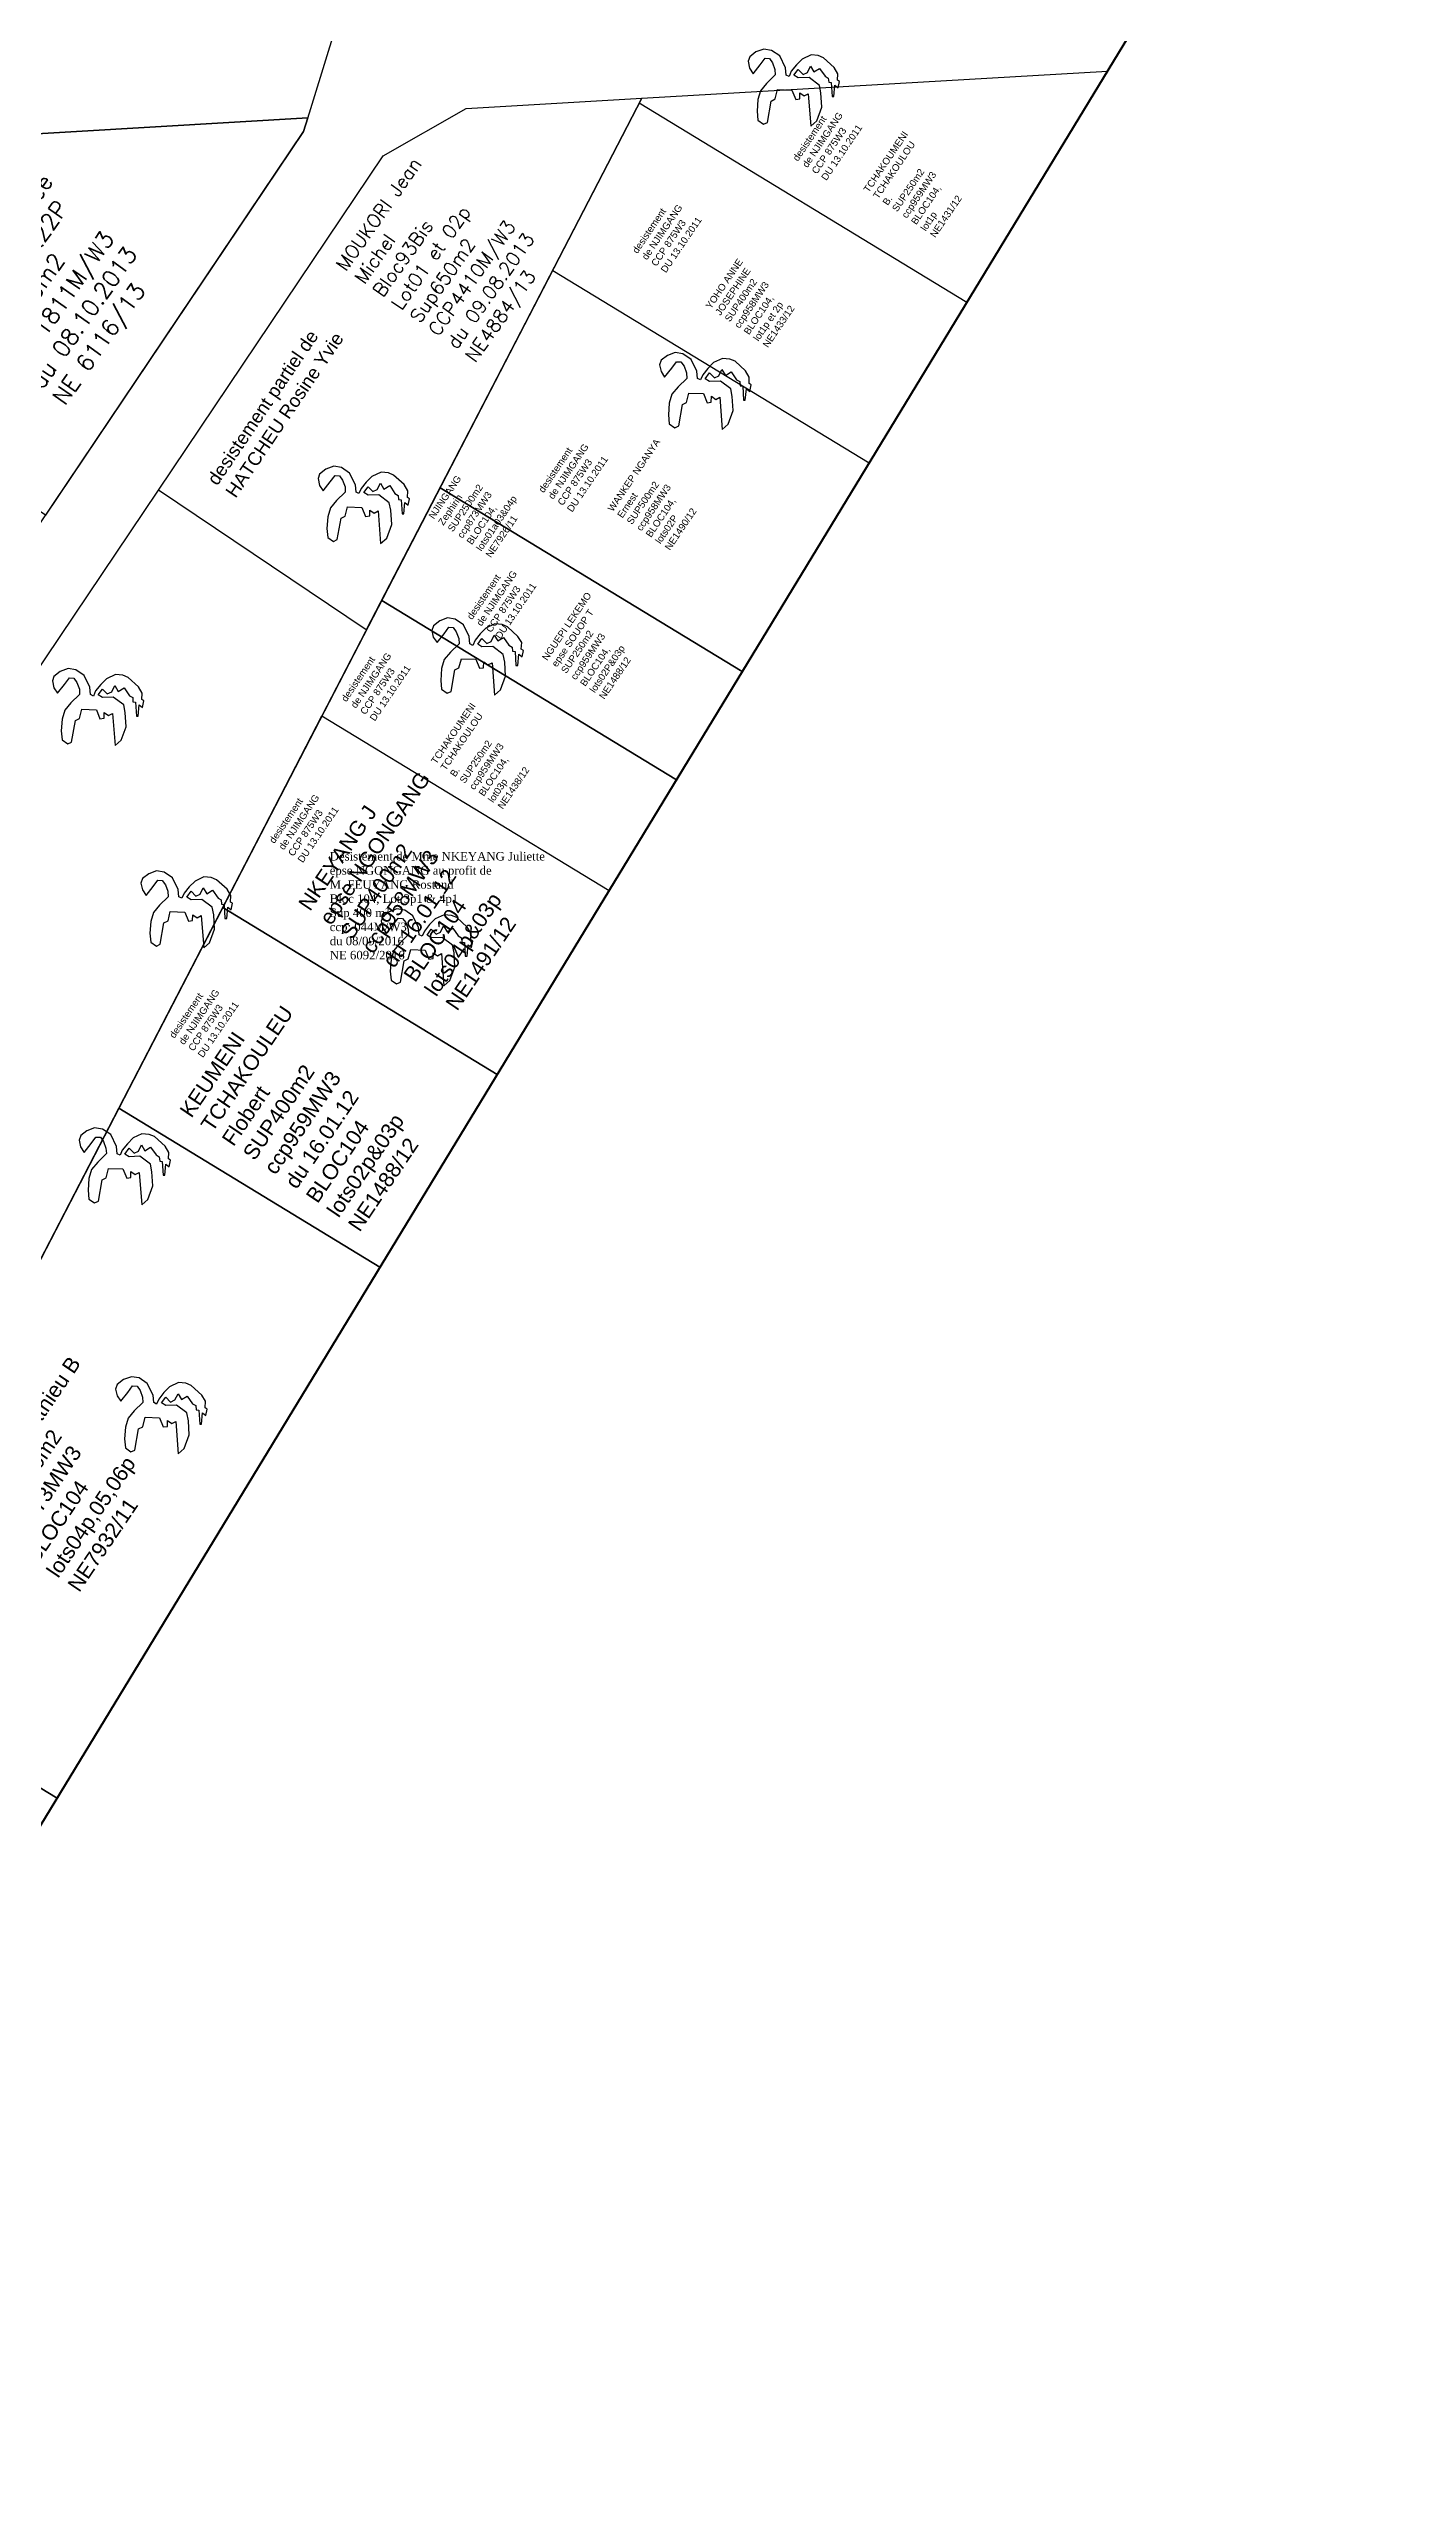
# Model space of a CAD drawing. Header units: millimetres. Extents: x 590121 to 927379, y 438565 to 1441738.
# Drawn here: x 925362.3 to 925464.4, y 1440729.7 to 1440913.9 of the extents above; entities that cross this region are included whole.
import ezdxf

# ---------------------------------------------------------------- set-up
doc = ezdxf.new("R2010")
doc.units = ezdxf.units.MM
doc.header["$LTSCALE"] = 10
doc.layers.add('end maj 26 02 2021', color=30, linetype='Continuous')
doc.styles.add('RomanS', font='romans.shx')
doc.styles.get("Standard").update_dxf_attribs({"font": 'arial.ttf'})

msp = doc.modelspace()

# ---------------------------------------------------------------- linework, layer by layer
at = {"layer": 'end maj 26 02 2021', "color": 7, "linetype": 'ByBlock', "lineweight": 25}
for p, q in [((925430.04, 1441064.81), (925381.46, 1440907.71)), ((925415.02, 1440913.32), (925414.9, 1440912.98)), ((925414.9, 1440912.98), (925415.01, 1440912.47)), ((925415.49, 1440913.68), (925415.02, 1440913.32)), ((925415.28, 1440912.05), (925415.81, 1440912.72)), ((925416.07, 1440913.9), (925415.49, 1440913.68)), ((925415.81, 1440912.72), (925416.17, 1440913.21)), ((925416.66, 1440913.8), (925416.07, 1440913.9)), ((925416.17, 1440913.21), (925416.5, 1440913.19)), ((925416.5, 1440913.19), (925416.74, 1440912.87)), ((925417.28, 1440913.38), (925416.66, 1440913.8)), ((925416.74, 1440912.87), (925416.92, 1440912.37)), ((925417.71, 1440912.5), (925417.28, 1440913.38)), ((925417.76, 1440911.95), (925417.71, 1440912.5)), ((925418.53, 1440912.71), (925418.15, 1440912.23)), ((925418.96, 1440913.14), (925418.53, 1440912.71)), ((925419.63, 1440913.46), (925418.96, 1440913.14)), ((925419.36, 1440912.15), (925419.59, 1440912.62)), ((925419.59, 1440912.62), (925419.85, 1440912.18)), ((925420.18, 1440913.41), (925419.63, 1440913.46)), ((925420.58, 1440913.24), (925420.18, 1440913.41)), ((925421.37, 1440912.52), (925420.58, 1440913.24)), ((925421.65, 1440912.05), (925421.37, 1440912.52)), ((925415.01, 1440912.47), (925415.28, 1440912.05)), ((925415.83, 1440910.77), (925415.63, 1440910.1)), ((925416.29, 1440911.32), (925415.83, 1440910.77)), ((925416.94, 1440911.96), (925416.29, 1440911.32)), ((925416.92, 1440912.37), (925416.94, 1440911.96)), ((925416.93, 1440910.15), (925417.11, 1440910.85)), ((925417.11, 1440910.85), (925418.2, 1440910.81)), ((925417.98, 1440911.84), (925417.76, 1440911.95)), ((925418.15, 1440912.23), (925417.98, 1440911.84)), ((925418.2, 1440910.81), (925418.48, 1440910.12)), ((925418.34, 1440911.93), (925418.66, 1440912.37)), ((925418.66, 1440911.73), (925418.34, 1440911.93)), ((925418.66, 1440912.37), (925419.03, 1440912)), ((925419.48, 1440911.75), (925418.66, 1440911.73)), ((925419.03, 1440912), (925419.36, 1440912.15)), ((925420.26, 1440911.17), (925419.48, 1440911.75)), ((925419.85, 1440912.18), (925420.28, 1440912.45)), ((925420.37, 1440910.6), (925420.26, 1440911.17)), ((925420.28, 1440912.45), (925420.69, 1440911.86)), ((925420.69, 1440911.86), (925420.93, 1440911.72)), ((925420.93, 1440911.72), (925420.96, 1440911.4)), ((925420.96, 1440911.4), (925421.15, 1440911.38)), ((925421.15, 1440911.38), (925421.22, 1440910.33)), ((925421.35, 1440910.33), (925421.43, 1440911.18)), ((925421.43, 1440911.18), (925421.68, 1440910.98)), ((925421.63, 1440911.57), (925421.65, 1440912.05)), ((925421.78, 1440911.47), (925421.63, 1440911.57)), ((925421.68, 1440910.98), (925421.78, 1440911.47)), ((925415.63, 1440910.1), (925415.57, 1440909.22)), ((925415.57, 1440909.22), (925415.63, 1440908.55)), ((925416.35, 1440908.38), (925416.63, 1440909.99)), ((925416.63, 1440909.99), (925416.93, 1440910.15)), ((925418.48, 1440910.12), (925418.78, 1440910.17)), ((925418.78, 1440910.17), (925418.8, 1440910.61)), ((925418.8, 1440910.61), (925419.12, 1440910.38)), ((925419.12, 1440910.38), (925419.42, 1440910.54)), ((925419.42, 1440910.54), (925419.61, 1440908.11)), ((925420.06, 1440908.5), (925420.44, 1440909.53)), ((925420.44, 1440909.53), (925420.37, 1440910.6)), ((925421.22, 1440910.33), (925421.35, 1440910.33)), ((925236.62, 1440900.23), (925381.78, 1440908.73)), ((925282.67, 1440760.79), (925381.46, 1440907.71)), ((925381.46, 1440907.71), (925381.78, 1440908.73)), ((925415.63, 1440908.55), (925416.05, 1440908.25)), ((925416.05, 1440908.25), (925416.35, 1440908.38)), ((925419.61, 1440908.11), (925420.06, 1440908.5)), ((925408.36, 1440890.5), (925408.24, 1440890.16)), ((925408.83, 1440890.86), (925408.36, 1440890.5)), ((925409.41, 1440891.08), (925408.83, 1440890.86)), ((925409.15, 1440889.9), (925409.51, 1440890.39)), ((925410, 1440890.98), (925409.41, 1440891.08)), ((925409.51, 1440890.39), (925409.84, 1440890.37)), ((925410.62, 1440890.56), (925410, 1440890.98)), ((925411.05, 1440889.68), (925410.62, 1440890.56)), ((925412.97, 1440890.64), (925412.3, 1440890.32)), ((925413.52, 1440890.59), (925412.97, 1440890.64)), ((925413.92, 1440890.42), (925413.52, 1440890.59)), ((925414.71, 1440889.71), (925413.92, 1440890.42)), ((925408.24, 1440890.16), (925408.35, 1440889.65)), ((925408.35, 1440889.65), (925408.62, 1440889.23)), ((925408.62, 1440889.23), (925409.15, 1440889.9)), ((925410.29, 1440889.14), (925409.63, 1440888.51)), ((925409.84, 1440890.37), (925410.08, 1440890.05)), ((925410.08, 1440890.05), (925410.26, 1440889.55)), ((925410.26, 1440889.55), (925410.29, 1440889.14)), ((925411.1, 1440889.13), (925411.05, 1440889.68)), ((925411.32, 1440889.02), (925411.1, 1440889.13)), ((925411.49, 1440889.41), (925411.32, 1440889.02)), ((925411.87, 1440889.89), (925411.49, 1440889.41)), ((925411.68, 1440889.11), (925412, 1440889.55)), ((925412, 1440888.91), (925411.68, 1440889.11)), ((925412.3, 1440890.32), (925411.87, 1440889.89)), ((925412, 1440889.55), (925412.37, 1440889.18)), ((925412.82, 1440888.93), (925412, 1440888.91)), ((925412.37, 1440889.18), (925412.7, 1440889.33)), ((925412.7, 1440889.33), (925412.93, 1440889.8)), ((925413.6, 1440888.35), (925412.82, 1440888.93)), ((925412.93, 1440889.8), (925413.19, 1440889.36)), ((925413.19, 1440889.36), (925413.62, 1440889.63)), ((925413.62, 1440889.63), (925414.03, 1440889.04)), ((925414.03, 1440889.04), (925414.27, 1440888.9)), ((925414.27, 1440888.9), (925414.3, 1440888.58)), ((925414.3, 1440888.58), (925414.49, 1440888.56)), ((925414.49, 1440888.56), (925414.56, 1440887.51)), ((925414.99, 1440889.23), (925414.71, 1440889.71)), ((925414.97, 1440888.75), (925414.99, 1440889.23)), ((925415.12, 1440888.65), (925414.97, 1440888.75)), ((925415.02, 1440888.16), (925415.12, 1440888.65)), ((925408.97, 1440887.28), (925408.91, 1440886.4)), ((925409.17, 1440887.95), (925408.97, 1440887.28)), ((925409.63, 1440888.51), (925409.17, 1440887.95)), ((925409.69, 1440885.56), (925409.97, 1440887.17)), ((925409.97, 1440887.17), (925410.27, 1440887.33)), ((925410.27, 1440887.33), (925410.45, 1440888.03)), ((925410.45, 1440888.03), (925411.54, 1440887.99)), ((925411.54, 1440887.99), (925411.82, 1440887.3)), ((925411.82, 1440887.3), (925412.13, 1440887.35)), ((925412.13, 1440887.35), (925412.14, 1440887.79)), ((925412.14, 1440887.79), (925412.46, 1440887.56)), ((925412.46, 1440887.56), (925412.76, 1440887.72)), ((925412.76, 1440887.72), (925412.95, 1440885.29)), ((925413.4, 1440885.69), (925413.78, 1440886.71)), ((925413.71, 1440887.78), (925413.6, 1440888.35)), ((925413.78, 1440886.71), (925413.71, 1440887.78)), ((925414.56, 1440887.51), (925414.69, 1440887.51)), ((925414.69, 1440887.51), (925414.77, 1440888.36)), ((925414.77, 1440888.36), (925415.02, 1440888.16)), ((925408.91, 1440886.4), (925408.97, 1440885.73)), ((925408.97, 1440885.73), (925409.39, 1440885.43)), ((925409.39, 1440885.43), (925409.69, 1440885.56)), ((925412.95, 1440885.29), (925413.4, 1440885.69)), ((925382.67, 1440881.94), (925382.55, 1440881.6)), ((925382.55, 1440881.6), (925382.66, 1440881.09)), ((925383.14, 1440882.31), (925382.67, 1440881.94)), ((925382.93, 1440880.67), (925383.46, 1440881.35)), ((925383.73, 1440882.53), (925383.14, 1440882.31)), ((925383.46, 1440881.35), (925383.83, 1440881.83)), ((925384.31, 1440882.43), (925383.73, 1440882.53)), ((925383.83, 1440881.83), (925384.16, 1440881.81)), ((925384.16, 1440881.81), (925384.39, 1440881.49)), ((925384.93, 1440882.01), (925384.31, 1440882.43)), ((925384.39, 1440881.49), (925384.58, 1440880.99)), ((925385.36, 1440881.13), (925384.93, 1440882.01)), ((925386.18, 1440881.34), (925385.8, 1440880.85)), ((925386.61, 1440881.77), (925386.18, 1440881.34)), ((925387.29, 1440882.08), (925386.61, 1440881.77)), ((925387.01, 1440880.77), (925387.24, 1440881.25)), ((925387.24, 1440881.25), (925387.51, 1440880.81)), ((925387.84, 1440882.03), (925387.29, 1440882.08)), ((925388.23, 1440881.86), (925387.84, 1440882.03)), ((925389.03, 1440881.15), (925388.23, 1440881.86)), ((925382.66, 1440881.09), (925382.93, 1440880.67)), ((925383.49, 1440879.4), (925383.29, 1440878.73)), ((925383.95, 1440879.95), (925383.49, 1440879.4)), ((925384.6, 1440880.59), (925383.95, 1440879.95)), ((925384.58, 1440880.99), (925384.6, 1440880.59)), ((925384.59, 1440878.77), (925384.76, 1440879.47)), ((925384.76, 1440879.47), (925385.85, 1440879.43)), ((925385.41, 1440880.58), (925385.36, 1440881.13)), ((925385.63, 1440880.47), (925385.41, 1440880.58)), ((925385.8, 1440880.85), (925385.63, 1440880.47)), ((925385.85, 1440879.43), (925386.13, 1440878.75)), ((925386, 1440880.55), (925386.32, 1440880.99)), ((925386.32, 1440880.36), (925386, 1440880.55)), ((925386.32, 1440880.99), (925386.68, 1440880.62)), ((925387.13, 1440880.38), (925386.32, 1440880.36)), ((925386.68, 1440880.62), (925387.01, 1440880.77)), ((925387.91, 1440879.79), (925387.13, 1440880.38)), ((925387.51, 1440880.81), (925387.94, 1440881.07)), ((925388.03, 1440879.22), (925387.91, 1440879.79)), ((925387.94, 1440881.07), (925388.34, 1440880.49)), ((925388.34, 1440880.49), (925388.59, 1440880.34)), ((925388.59, 1440880.34), (925388.61, 1440880.03)), ((925388.61, 1440880.03), (925388.81, 1440880)), ((925388.81, 1440880), (925388.87, 1440878.96)), ((925389.01, 1440878.96), (925389.08, 1440879.8)), ((925389.3, 1440880.67), (925389.03, 1440881.15)), ((925389.08, 1440879.8), (925389.34, 1440879.61)), ((925389.28, 1440880.19), (925389.3, 1440880.67)), ((925389.44, 1440880.09), (925389.28, 1440880.19)), ((925389.34, 1440879.61), (925389.44, 1440880.09)), ((925383.29, 1440878.73), (925383.22, 1440877.84)), ((925383.22, 1440877.84), (925383.29, 1440877.17)), ((925384, 1440877.01), (925384.28, 1440878.62)), ((925384.28, 1440878.62), (925384.59, 1440878.77)), ((925386.13, 1440878.75), (925386.44, 1440878.79)), ((925386.44, 1440878.79), (925386.45, 1440879.23)), ((925386.45, 1440879.23), (925386.77, 1440879)), ((925386.77, 1440879), (925387.08, 1440879.17)), ((925387.08, 1440879.17), (925387.26, 1440876.73)), ((925387.72, 1440877.13), (925388.09, 1440878.15)), ((925388.09, 1440878.15), (925388.03, 1440879.22)), ((925388.87, 1440878.96), (925389.01, 1440878.96)), ((925383.29, 1440877.17), (925383.71, 1440876.87)), ((925383.71, 1440876.87), (925384, 1440877.01)), ((925387.26, 1440876.73), (925387.72, 1440877.13)), ((925391.23, 1440870.53), (925391.11, 1440870.19)), ((925391.11, 1440870.19), (925391.22, 1440869.68)), ((925391.71, 1440870.9), (925391.23, 1440870.53)), ((925392.29, 1440871.12), (925391.71, 1440870.9)), ((925392.03, 1440869.94), (925392.39, 1440870.42)), ((925392.87, 1440871.02), (925392.29, 1440871.12)), ((925392.39, 1440870.42), (925392.72, 1440870.4)), ((925392.72, 1440870.4), (925392.95, 1440870.08)), ((925393.49, 1440870.6), (925392.87, 1440871.02)), ((925393.92, 1440869.72), (925393.49, 1440870.6)), ((925395.18, 1440870.36), (925394.75, 1440869.93)), ((925395.85, 1440870.68), (925395.18, 1440870.36)), ((925396.4, 1440870.62), (925395.85, 1440870.68)), ((925396.8, 1440870.46), (925396.4, 1440870.62)), ((925397.59, 1440869.74), (925396.8, 1440870.46)), ((925391.22, 1440869.68), (925391.5, 1440869.27)), ((925391.5, 1440869.27), (925392.03, 1440869.94)), ((925392.51, 1440868.54), (925392.05, 1440867.99)), ((925393.16, 1440869.18), (925392.51, 1440868.54)), ((925392.95, 1440870.08), (925393.14, 1440869.58)), ((925393.14, 1440869.58), (925393.16, 1440869.18)), ((925393.98, 1440869.17), (925393.92, 1440869.72)), ((925394.2, 1440869.06), (925393.98, 1440869.17)), ((925394.36, 1440869.44), (925394.2, 1440869.06)), ((925394.75, 1440869.93), (925394.36, 1440869.44)), ((925394.56, 1440869.14), (925394.88, 1440869.58)), ((925394.88, 1440868.95), (925394.56, 1440869.14)), ((925394.88, 1440869.58), (925395.24, 1440869.21)), ((925395.69, 1440868.97), (925394.88, 1440868.95)), ((925395.24, 1440869.21), (925395.57, 1440869.36)), ((925395.57, 1440869.36), (925395.8, 1440869.84)), ((925396.48, 1440868.38), (925395.69, 1440868.97)), ((925395.8, 1440869.84), (925396.07, 1440869.4)), ((925396.07, 1440869.4), (925396.5, 1440869.66)), ((925396.59, 1440867.81), (925396.48, 1440868.38)), ((925396.5, 1440869.66), (925396.91, 1440869.08)), ((925396.91, 1440869.08), (925397.15, 1440868.93)), ((925397.15, 1440868.93), (925397.17, 1440868.62)), ((925397.17, 1440868.62), (925397.37, 1440868.59)), ((925397.37, 1440868.59), (925397.44, 1440867.55)), ((925397.57, 1440867.55), (925397.65, 1440868.4)), ((925397.87, 1440869.27), (925397.59, 1440869.74)), ((925397.65, 1440868.4), (925397.9, 1440868.2)), ((925397.84, 1440868.78), (925397.87, 1440869.27)), ((925398, 1440868.68), (925397.84, 1440868.78)), ((925397.9, 1440868.2), (925398, 1440868.68)), ((925362.69, 1440866.73), (925362.57, 1440866.39)), ((925363.16, 1440867.09), (925362.69, 1440866.73)), ((925363.75, 1440867.31), (925363.16, 1440867.09)), ((925363.48, 1440866.13), (925363.85, 1440866.62)), ((925364.33, 1440867.21), (925363.75, 1440867.31)), ((925363.85, 1440866.62), (925364.18, 1440866.6)), ((925364.18, 1440866.6), (925364.41, 1440866.28)), ((925364.95, 1440866.8), (925364.33, 1440867.21)), ((925365.38, 1440865.91), (925364.95, 1440866.8)), ((925366.64, 1440866.55), (925366.21, 1440866.12)), ((925367.31, 1440866.87), (925366.64, 1440866.55)), ((925367.86, 1440866.82), (925367.31, 1440866.87)), ((925368.26, 1440866.65), (925367.86, 1440866.82)), ((925369.05, 1440865.94), (925368.26, 1440866.65)), ((925391.85, 1440867.32), (925391.78, 1440866.43)), ((925391.78, 1440866.43), (925391.85, 1440865.76)), ((925392.05, 1440867.99), (925391.85, 1440867.32)), ((925392.57, 1440865.6), (925392.84, 1440867.21)), ((925392.84, 1440867.21), (925393.15, 1440867.36)), ((925393.15, 1440867.36), (925393.33, 1440868.06)), ((925393.33, 1440868.06), (925394.42, 1440868.02)), ((925394.42, 1440868.02), (925394.69, 1440867.34)), ((925394.69, 1440867.34), (925395, 1440867.38)), ((925395, 1440867.38), (925395.01, 1440867.82)), ((925395.01, 1440867.82), (925395.33, 1440867.59)), ((925395.33, 1440867.59), (925395.64, 1440867.76)), ((925395.64, 1440867.76), (925395.83, 1440865.32)), ((925396.28, 1440865.72), (925396.65, 1440866.74)), ((925396.65, 1440866.74), (925396.59, 1440867.81)), ((925397.44, 1440867.55), (925397.57, 1440867.55)), ((925362.57, 1440866.39), (925362.68, 1440865.88)), ((925362.68, 1440865.88), (925362.96, 1440865.46)), ((925362.96, 1440865.46), (925363.48, 1440866.13)), ((925363.97, 1440864.74), (925363.51, 1440864.18)), ((925364.62, 1440865.37), (925363.97, 1440864.74)), ((925364.41, 1440866.28), (925364.6, 1440865.78)), ((925364.6, 1440865.78), (925364.62, 1440865.37)), ((925365.43, 1440865.36), (925365.38, 1440865.91)), ((925365.66, 1440865.25), (925365.43, 1440865.36)), ((925365.82, 1440865.64), (925365.66, 1440865.25)), ((925366.21, 1440866.12), (925365.82, 1440865.64)), ((925366.02, 1440865.34), (925366.34, 1440865.78)), ((925366.34, 1440865.14), (925366.02, 1440865.34)), ((925366.34, 1440865.78), (925366.7, 1440865.41)), ((925367.15, 1440865.16), (925366.34, 1440865.14)), ((925366.7, 1440865.41), (925367.03, 1440865.56)), ((925367.03, 1440865.56), (925367.26, 1440866.04)), ((925367.94, 1440864.58), (925367.15, 1440865.16)), ((925367.26, 1440866.04), (925367.53, 1440865.59)), ((925367.53, 1440865.59), (925367.96, 1440865.86)), ((925367.96, 1440865.86), (925368.37, 1440865.27)), ((925368.37, 1440865.27), (925368.61, 1440865.13)), ((925368.61, 1440865.13), (925368.63, 1440864.81)), ((925368.63, 1440864.81), (925368.83, 1440864.79)), ((925368.83, 1440864.79), (925368.89, 1440863.74)), ((925369.03, 1440863.74), (925369.1, 1440864.59)), ((925369.32, 1440865.46), (925369.05, 1440865.94)), ((925369.1, 1440864.59), (925369.36, 1440864.39)), ((925369.3, 1440864.98), (925369.32, 1440865.46)), ((925369.46, 1440864.88), (925369.3, 1440864.98)), ((925369.36, 1440864.39), (925369.46, 1440864.88)), ((925391.85, 1440865.76), (925392.27, 1440865.47)), ((925392.27, 1440865.47), (925392.57, 1440865.6)), ((925395.83, 1440865.32), (925396.28, 1440865.72)), ((925363.31, 1440863.51), (925363.24, 1440862.63)), ((925363.51, 1440864.18), (925363.31, 1440863.51)), ((925364.02, 1440861.79), (925364.3, 1440863.4)), ((925364.3, 1440863.4), (925364.61, 1440863.56)), ((925364.61, 1440863.56), (925364.78, 1440864.26)), ((925364.78, 1440864.26), (925365.88, 1440864.22)), ((925365.88, 1440864.22), (925366.15, 1440863.53)), ((925366.15, 1440863.53), (925366.46, 1440863.58)), ((925366.46, 1440863.58), (925366.47, 1440864.02)), ((925366.47, 1440864.02), (925366.79, 1440863.79)), ((925366.79, 1440863.79), (925367.1, 1440863.95)), ((925367.1, 1440863.95), (925367.29, 1440861.52)), ((925367.74, 1440861.92), (925368.11, 1440862.94)), ((925368.05, 1440864.01), (925367.94, 1440864.58)), ((925368.11, 1440862.94), (925368.05, 1440864.01)), ((925368.89, 1440863.74), (925369.03, 1440863.74)), ((925363.24, 1440862.63), (925363.31, 1440861.96)), ((925363.31, 1440861.96), (925363.73, 1440861.66)), ((925363.73, 1440861.66), (925364.02, 1440861.79)), ((925367.29, 1440861.52), (925367.74, 1440861.92)), ((925369.82, 1440851.88), (925369.35, 1440851.52)), ((925370.41, 1440852.1), (925369.82, 1440851.88)), ((925370.99, 1440852), (925370.41, 1440852.1)), ((925371.61, 1440851.58), (925370.99, 1440852)), ((925369.35, 1440851.52), (925369.23, 1440851.17)), ((925369.23, 1440851.17), (925369.34, 1440850.67)), ((925369.34, 1440850.67), (925369.62, 1440850.25)), ((925369.62, 1440850.25), (925370.14, 1440850.92)), ((925370.14, 1440850.92), (925370.51, 1440851.41)), ((925370.51, 1440851.41), (925370.84, 1440851.38)), ((925371.28, 1440850.16), (925370.63, 1440849.52)), ((925370.84, 1440851.38), (925371.07, 1440851.06)), ((925371.07, 1440851.06), (925371.26, 1440850.57)), ((925371.26, 1440850.57), (925371.28, 1440850.16)), ((925372.04, 1440850.7), (925371.61, 1440851.58)), ((925372.09, 1440850.15), (925372.04, 1440850.7)), ((925372.31, 1440850.04), (925372.09, 1440850.15)), ((925372.48, 1440850.43), (925372.31, 1440850.04)), ((925372.87, 1440850.91), (925372.48, 1440850.43)), ((925372.68, 1440850.13), (925373, 1440850.57)), ((925373, 1440849.93), (925372.68, 1440850.13)), ((925373.3, 1440851.34), (925372.87, 1440850.91)), ((925373, 1440850.57), (925373.36, 1440850.19)), ((925373.81, 1440849.95), (925373, 1440849.93)), ((925373.97, 1440851.66), (925373.3, 1440851.34)), ((925373.36, 1440850.19), (925373.69, 1440850.35)), ((925373.69, 1440850.35), (925373.92, 1440850.82)), ((925374.6, 1440849.37), (925373.81, 1440849.95)), ((925373.92, 1440850.82), (925374.19, 1440850.38)), ((925374.52, 1440851.6), (925373.97, 1440851.66)), ((925374.19, 1440850.38), (925374.62, 1440850.65)), ((925374.92, 1440851.44), (925374.52, 1440851.6)), ((925374.62, 1440850.65), (925375.03, 1440850.06)), ((925375.71, 1440850.72), (925374.92, 1440851.44)), ((925375.03, 1440850.06), (925375.27, 1440849.92)), ((925375.27, 1440849.92), (925375.29, 1440849.6)), ((925375.98, 1440850.25), (925375.71, 1440850.72)), ((925375.96, 1440849.76), (925375.98, 1440850.25)), ((925369.97, 1440848.3), (925369.9, 1440847.42)), ((925370.17, 1440848.97), (925369.97, 1440848.3)), ((925370.63, 1440849.52), (925370.17, 1440848.97)), ((925370.68, 1440846.58), (925370.96, 1440848.19)), ((925370.96, 1440848.19), (925371.27, 1440848.34)), ((925371.27, 1440848.34), (925371.44, 1440849.05)), ((925371.44, 1440849.05), (925372.54, 1440849)), ((925372.54, 1440849), (925372.81, 1440848.32)), ((925372.81, 1440848.32), (925373.12, 1440848.37)), ((925373.12, 1440848.37), (925373.13, 1440848.81)), ((925373.13, 1440848.81), (925373.45, 1440848.58)), ((925373.45, 1440848.58), (925373.76, 1440848.74)), ((925373.76, 1440848.74), (925373.95, 1440846.31)), ((925374.71, 1440848.8), (925374.6, 1440849.37)), ((925374.77, 1440847.73), (925374.71, 1440848.8)), ((925375.29, 1440849.6), (925375.49, 1440849.58)), ((925375.49, 1440849.58), (925375.55, 1440848.53)), ((925375.55, 1440848.53), (925375.69, 1440848.53)), ((925375.69, 1440848.53), (925375.76, 1440849.38)), ((925375.76, 1440849.38), (925376.02, 1440849.18)), ((925376.12, 1440849.67), (925375.96, 1440849.76)), ((925376.02, 1440849.18), (925376.12, 1440849.67)), ((925387.43, 1440848.66), (925387.31, 1440848.32)), ((925387.31, 1440848.32), (925387.42, 1440847.82)), ((925387.9, 1440849.03), (925387.43, 1440848.66)), ((925387.69, 1440847.4), (925388.22, 1440848.07)), ((925388.48, 1440849.25), (925387.9, 1440849.03)), ((925388.22, 1440848.07), (925388.58, 1440848.55)), ((925389.07, 1440849.15), (925388.48, 1440849.25)), ((925388.58, 1440848.55), (925388.91, 1440848.53)), ((925388.91, 1440848.53), (925389.15, 1440848.21)), ((925389.69, 1440848.73), (925389.07, 1440849.15)), ((925389.15, 1440848.21), (925389.33, 1440847.72)), ((925390.12, 1440847.85), (925389.69, 1440848.73)), ((925390.94, 1440848.06), (925390.56, 1440847.57)), ((925391.37, 1440848.49), (925390.94, 1440848.06)), ((925392.04, 1440848.81), (925391.37, 1440848.49)), ((925392.59, 1440848.75), (925392.04, 1440848.81)), ((925392.99, 1440848.59), (925392.59, 1440848.75)), ((925393.78, 1440847.87), (925392.99, 1440848.59)), ((925369.9, 1440847.42), (925369.97, 1440846.75)), ((925369.97, 1440846.75), (925370.39, 1440846.45)), ((925370.39, 1440846.45), (925370.68, 1440846.58)), ((925373.95, 1440846.31), (925374.4, 1440846.7)), ((925374.4, 1440846.7), (925374.77, 1440847.73)), ((925387.42, 1440847.82), (925387.69, 1440847.4)), ((925388.7, 1440846.67), (925388.24, 1440846.12)), ((925389.35, 1440847.31), (925388.7, 1440846.67)), ((925389.33, 1440847.72), (925389.35, 1440847.31)), ((925389.34, 1440845.49), (925389.52, 1440846.2)), ((925389.52, 1440846.2), (925390.61, 1440846.15)), ((925390.17, 1440847.3), (925390.12, 1440847.85)), ((925390.39, 1440847.19), (925390.17, 1440847.3)), ((925390.56, 1440847.57), (925390.39, 1440847.19)), ((925390.75, 1440847.28), (925391.07, 1440847.72)), ((925391.07, 1440847.08), (925390.75, 1440847.28)), ((925391.07, 1440847.72), (925391.44, 1440847.34)), ((925391.89, 1440847.1), (925391.07, 1440847.08)), ((925391.44, 1440847.34), (925391.77, 1440847.5)), ((925391.77, 1440847.5), (925392, 1440847.97)), ((925392.67, 1440846.52), (925391.89, 1440847.1)), ((925392, 1440847.97), (925392.26, 1440847.53)), ((925392.26, 1440847.53), (925392.69, 1440847.79)), ((925392.78, 1440845.94), (925392.67, 1440846.52)), ((925392.69, 1440847.79), (925393.1, 1440847.21)), ((925393.1, 1440847.21), (925393.34, 1440847.07)), ((925393.34, 1440847.07), (925393.37, 1440846.75)), ((925393.37, 1440846.75), (925393.56, 1440846.73)), ((925393.56, 1440846.73), (925393.63, 1440845.68)), ((925393.76, 1440845.68), (925393.84, 1440846.53)), ((925394.06, 1440847.4), (925393.78, 1440847.87)), ((925393.84, 1440846.53), (925394.09, 1440846.33)), ((925394.04, 1440846.91), (925394.06, 1440847.4)), ((925394.19, 1440846.81), (925394.04, 1440846.91)), ((925394.09, 1440846.33), (925394.19, 1440846.81)), ((925388.04, 1440845.45), (925387.98, 1440844.57)), ((925387.98, 1440844.57), (925388.04, 1440843.89)), ((925388.24, 1440846.12), (925388.04, 1440845.45)), ((925388.76, 1440843.73), (925389.04, 1440845.34)), ((925389.04, 1440845.34), (925389.34, 1440845.49)), ((925390.61, 1440846.15), (925390.89, 1440845.47)), ((925390.89, 1440845.47), (925391.2, 1440845.51)), ((925391.2, 1440845.51), (925391.21, 1440845.95)), ((925391.21, 1440845.95), (925391.53, 1440845.72)), ((925391.53, 1440845.72), (925391.83, 1440845.89)), ((925391.83, 1440845.89), (925392.02, 1440843.45)), ((925392.47, 1440843.85), (925392.85, 1440844.87)), ((925392.85, 1440844.87), (925392.78, 1440845.94)), ((925393.63, 1440845.68), (925393.76, 1440845.68)), ((925388.04, 1440843.89), (925388.46, 1440843.6)), ((925388.46, 1440843.6), (925388.76, 1440843.73)), ((925392.02, 1440843.45), (925392.47, 1440843.85)), ((925364.7, 1440832.2), (925364.58, 1440831.86)), ((925364.58, 1440831.86), (925364.69, 1440831.35)), ((925365.17, 1440832.56), (925364.7, 1440832.2)), ((925364.96, 1440830.93), (925365.49, 1440831.6)), ((925365.75, 1440832.78), (925365.17, 1440832.56)), ((925365.49, 1440831.6), (925365.85, 1440832.09)), ((925366.34, 1440832.68), (925365.75, 1440832.78)), ((925365.85, 1440832.09), (925366.18, 1440832.07)), ((925366.18, 1440832.07), (925366.42, 1440831.75)), ((925366.96, 1440832.27), (925366.34, 1440832.68)), ((925366.42, 1440831.75), (925366.6, 1440831.25)), ((925367.39, 1440831.38), (925366.96, 1440832.27)), ((925368.21, 1440831.59), (925367.83, 1440831.11)), ((925368.64, 1440832.02), (925368.21, 1440831.59)), ((925369.31, 1440832.34), (925368.64, 1440832.02)), ((925369.04, 1440831.03), (925369.27, 1440831.51)), ((925369.27, 1440831.51), (925369.53, 1440831.06)), ((925369.86, 1440832.29), (925369.31, 1440832.34)), ((925370.26, 1440832.12), (925369.86, 1440832.29)), ((925371.05, 1440831.41), (925370.26, 1440832.12)), ((925364.69, 1440831.35), (925364.96, 1440830.93)), ((925365.51, 1440829.65), (925365.31, 1440828.98)), ((925365.98, 1440830.21), (925365.51, 1440829.65)), ((925366.63, 1440830.84), (925365.98, 1440830.21)), ((925366.6, 1440831.25), (925366.63, 1440830.84)), ((925366.61, 1440829.03), (925366.79, 1440829.73)), ((925366.79, 1440829.73), (925367.88, 1440829.69)), ((925367.44, 1440830.83), (925367.39, 1440831.38)), ((925367.66, 1440830.72), (925367.44, 1440830.83)), ((925367.83, 1440831.11), (925367.66, 1440830.72)), ((925367.88, 1440829.69), (925368.16, 1440829)), ((925368.02, 1440830.81), (925368.34, 1440831.25)), ((925368.34, 1440830.61), (925368.02, 1440830.81)), ((925368.34, 1440831.25), (925368.71, 1440830.88)), ((925369.16, 1440830.64), (925368.34, 1440830.61)), ((925368.71, 1440830.88), (925369.04, 1440831.03)), ((925369.94, 1440830.05), (925369.16, 1440830.64)), ((925369.53, 1440831.06), (925369.96, 1440831.33)), ((925370.05, 1440829.48), (925369.94, 1440830.05)), ((925369.96, 1440831.33), (925370.37, 1440830.75)), ((925370.37, 1440830.75), (925370.61, 1440830.6)), ((925370.61, 1440830.6), (925370.64, 1440830.28)), ((925370.64, 1440830.28), (925370.83, 1440830.26)), ((925370.83, 1440830.26), (925370.9, 1440829.21)), ((925371.03, 1440829.21), (925371.11, 1440830.06)), ((925371.33, 1440830.93), (925371.05, 1440831.41)), ((925371.11, 1440830.06), (925371.36, 1440829.86)), ((925371.31, 1440830.45), (925371.33, 1440830.93)), ((925371.46, 1440830.35), (925371.31, 1440830.45)), ((925371.36, 1440829.86), (925371.46, 1440830.35)), ((925365.31, 1440828.98), (925365.25, 1440828.1)), ((925365.25, 1440828.1), (925365.31, 1440827.43)), ((925366.03, 1440827.26), (925366.31, 1440828.87)), ((925366.31, 1440828.87), (925366.61, 1440829.03)), ((925368.16, 1440829), (925368.47, 1440829.05)), ((925368.47, 1440829.05), (925368.48, 1440829.49)), ((925368.48, 1440829.49), (925368.8, 1440829.26)), ((925368.8, 1440829.26), (925369.1, 1440829.42)), ((925369.1, 1440829.42), (925369.29, 1440826.99)), ((925369.74, 1440827.39), (925370.12, 1440828.41)), ((925370.12, 1440828.41), (925370.05, 1440829.48)), ((925370.9, 1440829.21), (925371.03, 1440829.21)), ((925365.31, 1440827.43), (925365.73, 1440827.13)), ((925365.73, 1440827.13), (925366.03, 1440827.26)), ((925369.29, 1440826.99), (925369.74, 1440827.39)), ((925367.45, 1440813.48), (925367.33, 1440813.14)), ((925367.33, 1440813.14), (925367.44, 1440812.64)), ((925367.92, 1440813.85), (925367.45, 1440813.48)), ((925368.51, 1440814.07), (925367.92, 1440813.85)), ((925368.24, 1440812.89), (925368.6, 1440813.37)), ((925369.09, 1440813.97), (925368.51, 1440814.07)), ((925368.6, 1440813.37), (925368.94, 1440813.35)), ((925368.94, 1440813.35), (925369.17, 1440813.03)), ((925369.71, 1440813.55), (925369.09, 1440813.97)), ((925369.17, 1440813.03), (925369.35, 1440812.54)), ((925370.14, 1440812.67), (925369.71, 1440813.55)), ((925371.39, 1440813.31), (925370.96, 1440812.88)), ((925372.06, 1440813.63), (925371.39, 1440813.31)), ((925372.62, 1440813.57), (925372.06, 1440813.63)), ((925373.01, 1440813.41), (925372.62, 1440813.57)), ((925373.81, 1440812.69), (925373.01, 1440813.41)), ((925367.44, 1440812.64), (925367.71, 1440812.22)), ((925367.71, 1440812.22), (925368.24, 1440812.89)), ((925368.73, 1440811.49), (925368.26, 1440810.94)), ((925369.38, 1440812.13), (925368.73, 1440811.49)), ((925369.35, 1440812.54), (925369.38, 1440812.13)), ((925370.19, 1440812.12), (925370.14, 1440812.67)), ((925370.41, 1440812.01), (925370.19, 1440812.12)), ((925370.58, 1440812.39), (925370.41, 1440812.01)), ((925370.96, 1440812.88), (925370.58, 1440812.39)), ((925370.78, 1440812.1), (925371.1, 1440812.54)), ((925371.1, 1440811.9), (925370.78, 1440812.1)), ((925371.1, 1440812.54), (925371.46, 1440812.16)), ((925371.91, 1440811.92), (925371.1, 1440811.9)), ((925371.46, 1440812.16), (925371.79, 1440812.32)), ((925371.79, 1440812.32), (925372.02, 1440812.79)), ((925372.69, 1440811.34), (925371.91, 1440811.92)), ((925372.02, 1440812.79), (925372.29, 1440812.35)), ((925372.29, 1440812.35), (925372.71, 1440812.61)), ((925372.8, 1440810.76), (925372.69, 1440811.34)), ((925372.71, 1440812.61), (925373.12, 1440812.03)), ((925373.12, 1440812.03), (925373.37, 1440811.89)), ((925373.37, 1440811.89), (925373.39, 1440811.57)), ((925373.39, 1440811.57), (925373.59, 1440811.55)), ((925373.59, 1440811.55), (925373.65, 1440810.5)), ((925373.78, 1440810.5), (925373.86, 1440811.35)), ((925374.08, 1440812.22), (925373.81, 1440812.69)), ((925373.86, 1440811.35), (925374.11, 1440811.15)), ((925374.06, 1440811.73), (925374.08, 1440812.22)), ((925374.21, 1440811.63), (925374.06, 1440811.73)), ((925374.11, 1440811.15), (925374.21, 1440811.63)), ((925368.06, 1440810.27), (925368, 1440809.39)), ((925368, 1440809.39), (925368.06, 1440808.71)), ((925368.26, 1440810.94), (925368.06, 1440810.27)), ((925368.78, 1440808.55), (925369.06, 1440810.16)), ((925369.06, 1440810.16), (925369.37, 1440810.31)), ((925369.37, 1440810.31), (925369.54, 1440811.02)), ((925369.54, 1440811.02), (925370.63, 1440810.97)), ((925370.63, 1440810.97), (925370.91, 1440810.29)), ((925370.91, 1440810.29), (925371.22, 1440810.33)), ((925371.22, 1440810.33), (925371.23, 1440810.77)), ((925371.23, 1440810.77), (925371.55, 1440810.54)), ((925371.55, 1440810.54), (925371.86, 1440810.71)), ((925371.86, 1440810.71), (925372.04, 1440808.27)), ((925372.49, 1440808.67), (925372.87, 1440809.7)), ((925372.87, 1440809.7), (925372.8, 1440810.76)), ((925373.65, 1440810.5), (925373.78, 1440810.5)), ((925368.06, 1440808.71), (925368.48, 1440808.42)), ((925368.48, 1440808.42), (925368.78, 1440808.55)), ((925372.04, 1440808.27), (925372.49, 1440808.67))]:
    msp.add_line(p, q, dxfattribs=at)
at = {"layer": 'end maj 26 02 2021', "color": 3, "linetype": 'ByBlock'}
msp.add_line((925461.94, 1440945.14), (925328.59, 1440725.96), dxfattribs=at)
at = {"layer": 'end maj 26 02 2021', "linetype": 'ByBlock', "ltscale": 0.0014}
msp.add_line((925381.78, 1440908.73), (925236.62, 1440900.23), dxfattribs=at)
at = {"layer": 'end maj 26 02 2021', "color": 6, "linetype": 'ByBlock', "lineweight": 50, "ltscale": 0.0014, "flags": 128}
msp.add_lwpolyline([(925665.03, 1438955.68), (925698.18, 1439212.92), (925694.66, 1439547.94), (925626.23, 1439723.85), (925403.41, 1439860.67), (925179.09, 1440337.89), (925328.59, 1440725.96), (925461.94, 1440945.14), (925426.23, 1441284.92), (925217.44, 1441724.31), (925558.88, 1441566.24), (925795.78, 1441474.51), (926028.41, 1441432.43), (926345.65, 1441436.32), (926526.96, 1441473.37)], dxfattribs=at)
at = {"layer": 'end maj 26 02 2021', "linetype": 'ByBlock', "ltscale": 0.0014, "flags": 128}
for points in [[(925441.93, 1440912.24), (925387.21, 1440822.3), (925367.56, 1440834.26), (925406.91, 1440910.2)], [(925441.93, 1440912.24), (925431.34, 1440894.84), (925406.71, 1440909.82), (925406.91, 1440910.2), (925441.93, 1440912.24)], [(925406.91, 1440910.2), (925343.69, 1440788.2), (925313.27, 1440731.31), (925287.95, 1440750.74), (925287.01, 1440756.49), (925387.46, 1440905.87), (925393.69, 1440909.42)], [(925400.2, 1440897.26), (925400.2, 1440897.26), (925424, 1440882.79), (925414.46, 1440867.1), (925391.73, 1440880.91)], [(925400.2, 1440897.26), (925424, 1440882.79), (925424, 1440882.79), (925414.46, 1440867.1), (925391.73, 1440880.91)], [(925391.73, 1440880.91), (925414.46, 1440867.1), (925409.51, 1440858.96), (925387.34, 1440872.44)], [(925382.84, 1440863.75), (925404.44, 1440850.62), (925396.03, 1440836.8), (925375.38, 1440849.35)], [(925382.84, 1440863.75), (925404.44, 1440850.62), (925396.03, 1440836.8), (925375.38, 1440849.35)], [(925375.38, 1440849.35), (925396.03, 1440836.8), (925387.21, 1440822.31), (925367.56, 1440834.26)], [(925367.56, 1440834.26), (925387.21, 1440822.3), (925362.93, 1440782.38), (925346, 1440792.65)], [(925346, 1440792.65), (925362.93, 1440782.38), (925344.34, 1440751.85), (925329.17, 1440761.04), (925343.69, 1440788.2)]]:
    msp.add_lwpolyline(points, close=True, dxfattribs=at)
at = {"layer": 'end maj 26 02 2021', "linetype": 'ByBlock', "lineweight": -3, "ltscale": 0.0014, "flags": 128}
for points in [[(925406.91, 1440910.2), (925386.17, 1440870.24), (925370.56, 1440880.74), (925387.46, 1440905.87), (925393.69, 1440909.42)], [(925381.78, 1440908.73), (925381.46, 1440907.71), (925362.06, 1440878.85), (925348.04, 1440888.28), (925360.97, 1440907.51)]]:
    msp.add_lwpolyline(points, close=True, dxfattribs=at)
at = {"layer": 'end maj 26 02 2021', "linetype": 'ByBlock', "ltscale": 0.0014, "flags": 128}
for points in [[(925400.2, 1440897.26), (925424, 1440882.79)], [(925387.34, 1440872.44), (925409.51, 1440858.96)], [(925375.38, 1440849.35), (925396.03, 1440836.8)]]:
    msp.add_lwpolyline(points, dxfattribs=at)

# ---------------------------------------------------------------- texts
at = {"layer": 'end maj 26 02 2021', "linetype": 'ByBlock', "ltscale": 0.0014, "attachment_point": 1, "rotation": 55.8889}
for s, insert, char_height, width in [('{\\C1;desistement\\Pde NJIMGANG\\PCCP 875W3\\PDU 13.10.2011}', (925418.21, 1440905.71), 0.5182, 21.46), ('TCHAKOUMENI\\PTCHAKOULOU\\PB.\\PSUP250m2\\Pccp959MW3\\PBLOC104,\\Plot1p\\PNE1431/12\\P ', (925423.54, 1440903.36), 0.5182, 21.46), ('{\\C1;desistement\\Pde NJIMGANG\\PCCP 875W3\\PDU 13.10.2011}', (925406.14, 1440898.77), 0.5182, 21.46), ('YOHO ANNE\\PJOSEPHINE\\PSUP400m2\\Pccp958MW3\\PBLOC104,\\Plot1p et 2p\\PNE1433/12\\P ', (925411.67, 1440894.6), 0.5182, 21.46), ('{\\C1;desistement partiel de\\PHATCHEU Rosine Yvie}', (925374.14, 1440881.57), 1, 21.46), ('{\\C1;desistement\\Pde NJIMGANG\\PCCP 875W3\\PDU 13.10.2011}', (925399.09, 1440880.78), 0.5182, 21.46), ('WANKEP NGANYA\\PErnest\\PSUP500m2\\Pccp958MW3\\PBLOC104,\\Plots02P\\PNE1490/12\\P ', (925404.3, 1440879.36), 0.5182, 21.46), ('NJINGANG\\PZephirin\\PSUP2500m2\\Pccp873MW3\\PBLOC104,\\Plots01a03&04p\\PNE7926/11\\P ', (925390.83, 1440878.81), 0.5182, 21.4648), ('{\\C1;desistement\\Pde NJIMGANG\\PCCP 875W3\\PDU 13.10.2011}', (925393.7, 1440871.24), 0.5182, 21.46), ('NGUEPI LEKEMO \\Pepse SOUOP T\\PSUP250m2\\Pccp959MW3\\PBLOC104,\\Plots02P&03p\\PNE1488/12\\P ', (925399.36, 1440868.16), 0.5182, 21.46), ('{\\C1;desistement\\Pde NJIMGANG\\PCCP 875W3\\PDU 13.10.2011}', (925384.25, 1440865.06), 0.5182, 21.46), ('TCHAKOUMENI\\PTCHAKOULOU\\PB.\\PSUP250m2\\Pccp959MW3\\PBLOC104,\\Plot03p\\PNE1438/12\\P ', (925391.01, 1440860.38), 0.5182, 21.46), ('NKEYANG J\\Pepse NGONGANG\\PSUP400m2\\Pccp958MW3\\Pdu 16.01.12\\PBLOC104\\Plots04p&03p\\PNE1491/12\\P ', (925381, 1440849.65), 1.1457, 47.45), ('{\\C1;desistement\\Pde NJIMGANG\\PCCP 875W3\\PDU 13.10.2011}', (925378.83, 1440854.41), 0.5182, 21.46), ('{\\C1;desistement\\Pde NJIMGANG\\PCCP 875W3\\PDU 13.10.2011}', (925371.32, 1440839.76), 0.5182, 21.46), ('KEUMENI \\PTCHAKOULEU\\PFlobert\\PSUP400m2\\Pccp959MW3\\Pdu 16.01.12\\PBLOC104\\Plots02p&03p\\PNE1488/12\\P ', (925372.08, 1440834.1), 1.1457, 47.45), ('DZODEU Mathieu B\\PSUP1000m2\\Pccp873MW3\\PBLOC104\\Plots04p,05,06p\\PNE7932/11\\P ', (925355.73, 1440803.79), 1.1457, 47.452)]:
    msp.add_mtext(s, dxfattribs=dict(at, insert=insert, char_height=char_height, width=width))
at = {"layer": 'end maj 26 02 2021', "linetype": 'ByBlock', "width": 92.1009, "attachment_point": 1, "rotation": 54.806, "style": 'RomanS'}
for s, insert, char_height in [('MOUKORI Jean\\PMichel \\PBloc93Bis\\PLot01 et 02p\\PSup650m2\\PCCP4410M/W3\\Pdu 09.08.2013\\PNE4884/13', (925383.82, 1440897.72), 1.02), ('NGAKAM Patrice \\PBloc93 Lot22P\\PSup500m2\\PCCP1811M/W3\\Pdu 08.10.2013\\PNE 6116/13', (925353.97, 1440893.75), 1.25)]:
    msp.add_mtext(s, dxfattribs=dict(at, insert=insert, char_height=char_height))
at = {"layer": 'end maj 26 02 2021', "color": 0, "linetype": 'ByBlock', "insert": (925383.43, 1440853.52), "char_height": 0.6368, "width": 2.23569e-11, "attachment_point": 1}
msp.add_mtext('{\\fTimes New Roman|b0|i0|c0|p18;\\C1;Désistement de \\C0;Mme NKEYANG Juliette\\Pepse NGONGANG \\C1;au profit de\\P\\C0;M. FEUYANG Rostand\\PBloc 104, Lot 3p1 & 4p1\\PSup 400 m²\\Pccp: 044M/W3\\Pdu 08/09/2016\\PNE 6092/2016}', dxfattribs=at)

doc.saveas('drawing.dxf')
